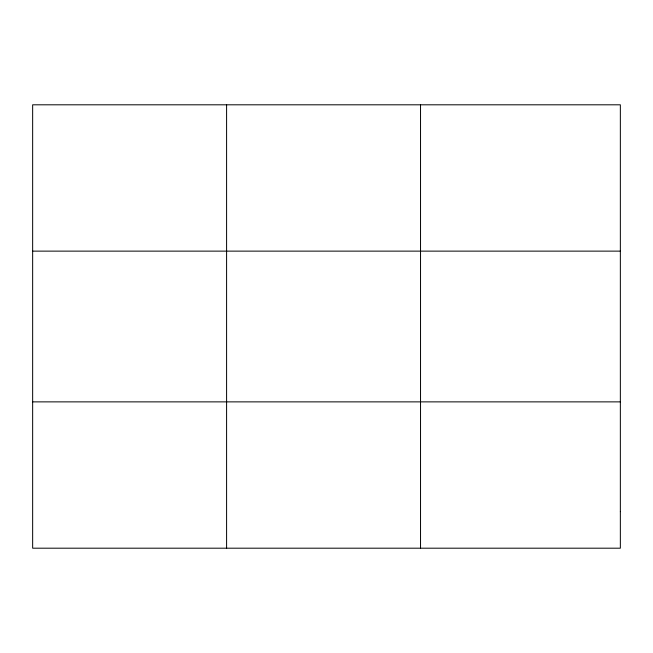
<?xml version="1.0" encoding="UTF-8"?>
<svg xmlns="http://www.w3.org/2000/svg" width="653" height="653" viewBox="0 0 653 653"><rect width="100%" height="100%" fill="white"/><g stroke="black" fill="none" stroke-linecap="round" stroke-linejoin="round"><path stroke-width="0.98" d="M226.591 104.807L226.591 548.194M420.532 104.807L420.532 548.194M32.65 251.127L620.35 251.127M32.65 401.873L620.35 401.873M620.35 511.617L620.35 548.194L32.65 548.194L32.65 104.807L620.35 104.807L620.35 511.617"/></g></svg>
